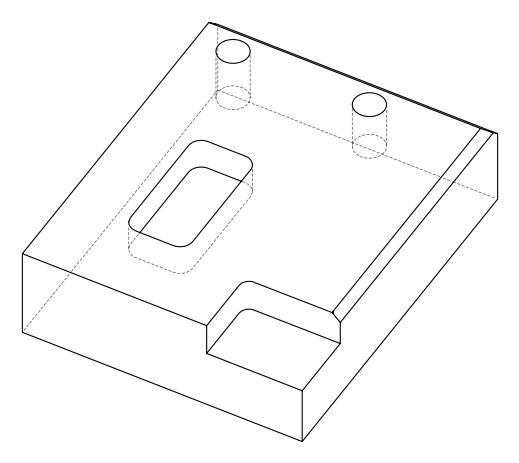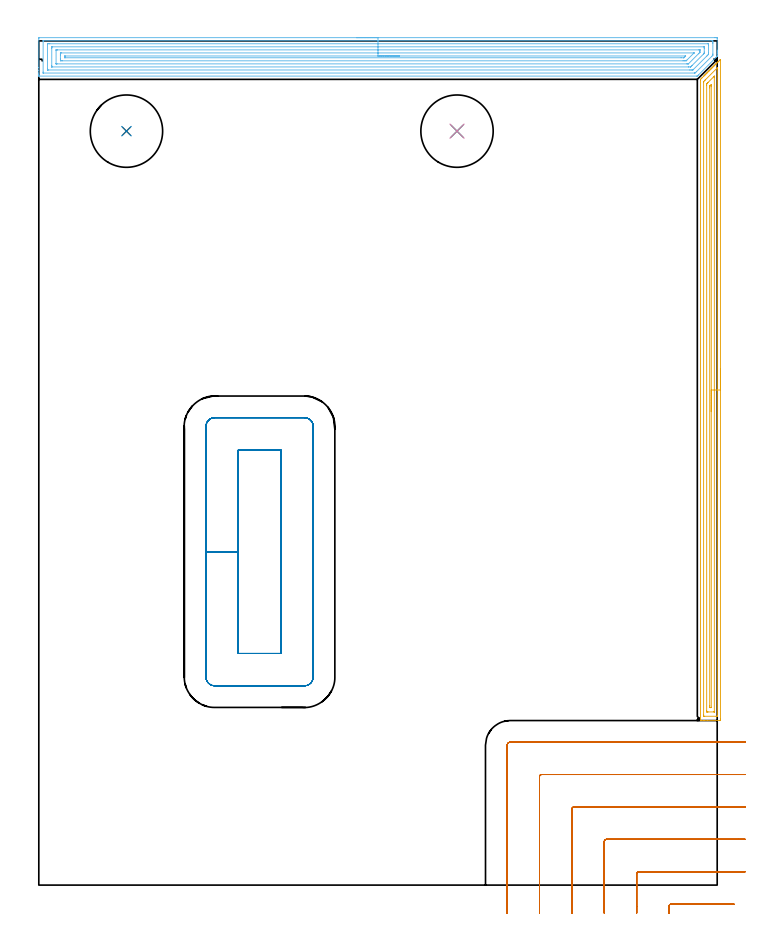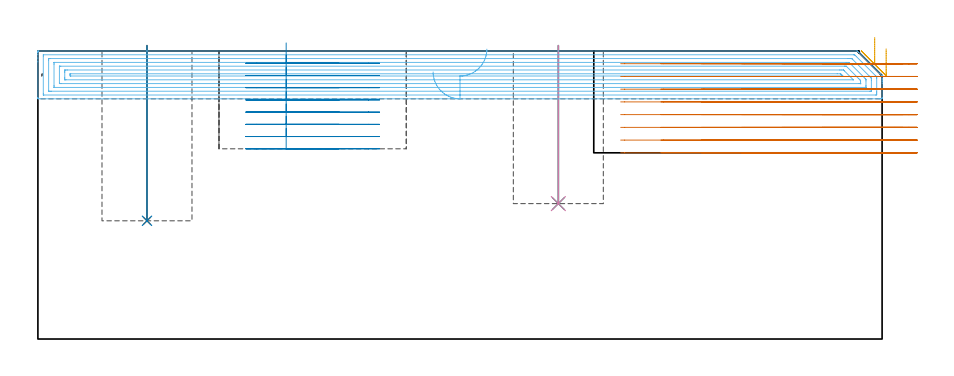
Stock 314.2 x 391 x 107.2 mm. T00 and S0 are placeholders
(PLAN: 8 operations, 5 tool changes, 51 min)
(1 INDEXABLE_INSERT_DRILL_BLIND_HOLE_FROM_SOLID | STEP1POCKET | NXT0302_014 | 0.26 min | 22824 mm3)
(2 DRILL_TO_ENLARGE_BLIND_HOLE | STEP1POCKET | UGT0301_383 | 0.26 min | 32847 mm3)
(3 INDEXABLE_INSERT_DRILL_BLIND_HOLE_FROM_SOLID_1 | STEP1POCKET_1 | NXT0302_014 | 0.24 min | 20503 mm3)
(4 DRILL_TO_ENLARGE_BLIND_HOLE_1 | STEP1POCKET_1 | UGT0301_383 | 0.24 min | 29527 mm3)
(5 AREA_MILL | FG_CHAMFER_SURFACE | UGT0205_001 | 9.84 min | 13425 mm3)
(6 AREA_MILL_1 | FG_CHAMFER_SURFACE_1 | UGT0205_001 | 17.7 min | 49296 mm3)
(7 MILL_CORNER_NOTCH_RECTANGULAR | CORNER_NOTCH_RECTANGULAR | UGT0201_094 | Follow Part, ap 5, ae 75% | 12.14 min | 308592 mm3)
(8 MILL_RECTANGULAR_POCKET | POCKET_RECTANGULAR_STRAIGHT | UGT0201_094 | Follow Part, ap 5, ae 75% | 10.31 min | 359710 mm3)
(TOOL NXT0302_014 | Index. Insert Drill 21.5mm [880-D2150L25-03] | D21.5 PA176 FL65 Z2)
(TOOL UGT0301_383 | Twist Drill Flat Bottom 33.5 mm | D33.5 PA180 FL175 Z2)
(TOOL UGT0205_001 | Chamfer Mill 20 x 3 x 45 deg. | D20 FL50 Z2)
(TOOL UGT0201_094 | End mill 20 mm | D20 FL38 Z4)
(OP 1 INDEXABLE_INSERT_DRILL_BLIND_HOLE_FROM_SOLID)
G17 G21 G94 G90
T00 M6
G54
G17 G0 G90 X40.6 Y349.2 S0 M3
G43 Z117.2 H1
G94 G81 G98 Z44. F250. R109.2
G80
M5
M2
(OP 2 DRILL_TO_ENLARGE_BLIND_HOLE)
G17 G21 G94 G90
T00 M6
G54
G17 G0 G90 X40.6 Y349.2 S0 M3
G43 Z117.2 H0
G94 G81 G98 Z44. F250. R109.2
G80
M5
M2
(OP 3 INDEXABLE_INSERT_DRILL_BLIND_HOLE_FROM_SOLID_1)
G17 G21 G94 G90
T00 M6
G54
G17 G0 G90 X193.7 Y349.2 S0 M3
G43 Z117.2 H1
G94 G81 G98 Z50.4 F250. R109.2
G80
M5
M2
(OP 4 DRILL_TO_ENLARGE_BLIND_HOLE_1)
G17 G21 G94 G90
T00 M6
G54
G17 G0 G90 X193.7 Y349.2 S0 M3
G43 Z117.2 H0
G94 G81 G98 Z50.4 F250. R109.2
G80
M5
M2
(OP 5 AREA_MILL)
G17 G21 G94 G90
T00 M6
G54
G17 G0 G90 X315.7 Y239.3 S1061 M3
G43 Z117.2 H0
Z108.
G94 G1 Y239.262 Z107.128 F250.
Y239.148 Z106.264
Y238.959 Z105.412
Y238.697 Z104.58
Y238.363 Z103.774
Y237.96 Z103.
Y237.492 Z102.264
Y236.96 Z101.572
Y236.371 Z100.929
Y235.728 Z100.34
Y235.036 Z99.808
Y234.3 Z99.34
Y233.526 Z98.937
Y232.72 Z98.603
Y231.888 Z98.341
Y231.036 Z98.152
Y230.172 Z98.038
Y229.3 Z98.
Y76.831
X315.697 Y76.524 Z98.002
X315.692 Y76.21 Z98.006
X315.374 Y76.2 Z98.324
X309.763 Z103.932
X308.346 Z105.35
X307.98 Z105.715
X306.983 Z106.717
X306.556 Y76.208 Z107.135
X306.503 Y76.21 Z107.188
X306.5 Y76.383 Z107.2
Y372.827
X306.505 Y373.203 Z107.191
X306.617 Y373.319 Z107.08
X307.089 Y373.791 Z106.607
X307.291 Y373.99 Z106.409
X307.319 Y374.019 Z106.381
X307.98 Y374.682 Z105.716
X308.046 Y374.746 Z105.653
X308.213 Y374.913 Z105.486
X308.278 Y374.979 Z105.419
X308.342 Y375.042 Z105.357
X308.511 Y375.212 Z105.188
X308.575 Y375.276 Z105.122
X308.638 Y375.338 Z105.061
X308.809 Y375.51 Z104.89
X308.872 Y375.573 Z104.825
X308.934 Y375.634 Z104.765
X309.107 Y375.808 Z104.592
X309.169 Y375.87 Z104.528
X309.23 Y375.93 Z104.469
X309.405 Y376.106 Z104.294
X309.466 Y376.167 Z104.231
X309.526 Y376.227 Z104.173
X309.703 Y376.404 Z103.996
X309.763 Y376.465 Z103.934
X309.822 Y376.523 Z103.877
X310.002 Y376.702 Z103.697
X310.06 Y376.762 Z103.637
X310.118 Y376.819 Z103.581
X310.3 Y377. Z103.399
X310.357 Y377.059 Z103.339
X310.415 Y377.115 Z103.284
X310.598 Y377.298 Z103.101
X310.654 Y377.356 Z103.042
X310.711 Y377.411 Z102.988
X310.896 Y377.596 Z102.803
X310.951 Y377.653 Z102.745
X311.007 Y377.707 Z102.692
X311.194 Y377.894 Z102.505
X311.249 Y377.95 Z102.448
X311.303 Y378.003 Z102.396
X311.492 Y378.192 Z102.207
X311.546 Y378.247 Z102.151
X311.599 Y378.299 Z102.1
X311.79 Y378.49 Z101.909
X311.843 Y378.544 Z101.854
X311.895 Y378.596 Z101.804
X312.088 Y378.789 Z101.611
X312.14 Y378.841 Z101.557
X312.191 Y378.892 Z101.508
X312.386 Y379.087 Z101.313
X312.437 Y379.138 Z101.26
X312.487 Y379.188 Z101.212
X312.684 Y379.385 Z101.015
X312.734 Y379.435 Z100.963
X312.783 Y379.484 Z100.915
X312.982 Y379.683 Z100.717
X313.031 Y379.732 Z100.666
X313.08 Y379.78 Z100.619
X313.28 Y379.981 Z100.419
X313.328 Y380.03 Z100.369
X313.376 Y380.076 Z100.323
X313.578 Y380.279 Z100.12
X313.625 Y380.327 Z100.072
X313.672 Y380.372 Z100.027
X313.877 Y380.577 Z99.822
X313.922 Y380.624 Z99.775
X313.968 Y380.668 Z99.731
X314.175 Y380.875 Z99.524
X314.219 Y380.921 Z99.478
X314.264 Y380.965 Z99.435
X314.473 Y381.173 Z99.226
X314.517 Y381.218 Z99.181
X315.111 Y381.812 Z98.587
X315.234 Y381.934 Z98.466
X315.367 Y382.067 Z98.332
X315.556 Y382.258 Z98.141
X315.669 Y382.366 Z98.029
X315.693 Y382.383 Z98.003
X315.699 Y382.366 Z97.999
X315.7 Y382.163 Z98.
Y229.3
X314.286 Z99.414
Y78.486
X314.284 Y78.353 Z99.416
X314.281 Y78.265 Z99.419
X314.278 Y78.208 Z99.422
X314.271 Y78.207 Z99.429
X314.219 Y78.204 Z99.481
X313.746 Y78.2 Z99.954
X308.397 Y78.201 Z105.303
X307.98 Y78.208 Z105.72
X307.928 Y78.21 Z105.772
X307.919 Y78.42 Z105.781
X307.916 Y78.553 Z105.784
X307.915 Y78.619 Z105.785
X307.914 Y78.685 Z105.786
X307.915 Y371.933 Z105.785
X307.916 Y371.997 Z105.784
X307.92 Y372.065 Z105.78
X307.928 Y372.166 Z105.772
X307.98 Y372.223 Z105.72
X308.279 Y372.527 Z105.421
X308.577 Y372.827 Z105.123
X308.724 Y372.975 Z104.976
X314.081 Y378.331 Z99.619
X314.219 Y378.467 Z99.481
X314.267 Y378.51 Z99.433
X314.276 Y378.517 Z99.424
X314.279 Y378.479 Z99.421
X314.283 Y378.392 Z99.417
X314.285 Y378.259 Z99.415
X314.286 Y378.192 Z99.414
Y229.3
X312.872 Z100.828
X312.871 Y80.299 Z100.829
X312.87 Y80.244 Z100.83
X312.868 Y80.219 Z100.832
X312.866 Y80.212 Z100.834
X312.85 Y80.21 Z100.85
X312.642 Y80.201 Z101.058
X309.97 Y80.2 Z103.73
X309.763 Y80.201 Z103.937
X309.556 Y80.205 Z104.144
X309.419 Y80.21 Z104.281
X309.335 Y80.219 Z104.365
X309.333 Y80.263 Z104.367
X309.331 Y80.408 Z104.369
X309.329 Y80.843 Z104.371
Y370.58
X309.331 Y371.038 Z104.369
X309.333 Y371.092 Z104.367
X309.335 Y371.116 Z104.365
X309.348 Y371.137 Z104.352
X309.415 Y371.21 Z104.285
X309.502 Y371.301 Z104.198
X309.763 Y371.564 Z103.937
X309.947 Y371.748 Z103.753
X312.625 Y374.426 Z101.075
X312.815 Y374.615 Z100.885
X312.835 Y374.633 Z100.865
X312.847 Y374.643 Z100.853
X312.862 Y374.651 Z100.838
X312.866 Y374.637 Z100.834
X312.868 Y374.615 Z100.832
X312.871 Y374.369 Z100.829
Y374.179
X312.872 Y229.3 Z100.828
X311.457 Z102.243
Y82.373
X311.456 Y82.286 Z102.244
X311.453 Y82.234 Z102.247
X311.451 Y82.211 Z102.249
X311.431 Y82.209 Z102.269
X311.321 Y82.204 Z102.379
X311.1 Y82.202 Z102.6
X310.879 Y82.204 Z102.821
X310.769 Y82.209 Z102.931
X310.749 Y82.211 Z102.951
X310.747 Y82.234 Z102.953
X310.745 Y82.285 Z102.955
X310.743 Y83.002 Z102.957
Y83.09
Y369.25
X310.747 Y369.967 Z102.953
X310.749 Y370.049 Z102.951
X310.754 Y370.093 Z102.946
X310.797 Y370.144 Z102.903
X310.87 Y370.217 Z102.83
X311.176 Y370.515 Z102.524
X311.45 Y370.768 Z102.25
X311.456 Y370.234 Z102.244
X311.457 Y370.144 Z102.243
Y229.3
Y228.428 Z102.281
Y227.564 Z102.395
Y226.712 Z102.583
Y225.88 Z102.846
Y225.074 Z103.18
Y224.3 Z103.582
Y223.564 Z104.051
Y222.872 Z104.582
Y222.229 Z105.172
Y221.64 Z105.815
Y221.108 Z106.507
Y220.64 Z107.243
Y220.237 Z108.016
Y219.903 Z108.822
Y219.641 Z109.654
Y219.452 Z110.506
Y219.338 Z111.371
Y219.3 Z112.243
G0 Z117.2
M5
M2
(OP 6 AREA_MILL_1)
G17 G21 G94 G90
T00 M6
G54
G17 G0 G90 X147.1 Y392.5 S1061 M3
G43 Z117.2 H0
Z99.4
G94 G1 X147.138 Z98.528 F250.
X147.252 Z97.664
X147.441 Z96.812
X147.703 Z95.98
X148.037 Z95.174
X148.44 Z94.4
X148.909 Z93.664
X149.44 Z92.972
X150.029 Z92.329
X150.672 Z91.74
X151.364 Z91.209
X152.1 Z90.74
X152.874 Z90.337
X153.68 Z90.003
X154.512 Z89.741
X155.364 Z89.552
X156.228 Z89.438
X157.1 Z89.4
X313.07
X313.571 Y392.499 Z89.401
X314.067 Y392.495 Z89.403
X314.191 Y392.492 Z89.406
X314.2 Y392.004 Z89.893
Y386.696 Z95.198
Y386.171 Z95.725
Y385.812 Z96.084
Y385.287 Z96.609
Y384.927 Z96.967
Y384.042 Z97.855
X314.198 Y383.909 Z97.989
X314.167 Y383.867 Z98.033
X313.459 Y383.158 Z98.74
X305.496 Y375.196 Z106.704
X305.098 Y374.799 Z107.098
X305.002 Y374.706 Z107.192
X304.63 Y374.7 Z107.2
X0.182
X0.008 Y374.703 Z107.188
X0. Y374.722 Z107.169
Y375.103 Z106.796
Y375.361 Z106.538
Y376.081 Z105.814
Y377.325 Z104.572
Y378.735 Z103.161
Y392.004 Z89.894
X0.002 Y392.269 Z89.629
X0.01 Y392.492 Z89.406
X0.235 Y392.499 Z89.399
X157.1 Y392.5 Z89.4
Y391.086 Z90.814
X311.817 Y391.085 Z90.815
X312.187 Y391.079 Z90.821
X312.191 Y390.96 Z90.94
X312.198 Y390.709 Z91.191
X312.2 Y390.235 Z91.665
Y389.822 Z92.078
X312.199 Y384.927 Z96.973
X312.197 Y384.517 Z97.383
X312.19 Y384.397 Z97.503
X312.183 Y384.344 Z97.556
X311.838 Y383.988 Z97.912
X304.63 Y376.78 Z105.12
X304.276 Y376.431 Z105.469
X304.09 Y376.252 Z105.648
X303.946 Y376.121 Z105.779
X303.736 Y376.115 Z105.785
X303.701
X2.095
X2.041 Y376.116 Z105.784
X2.016 Y376.118 Z105.782
X2.01 Y376.12 Z105.78
X2.008 Y376.141 Z105.76
X2.001 Y376.554 Z105.346
Y390.646 Z91.254
X2.008 Y391.06 Z90.84
X2.01 Y391.08 Z90.82
X2.016 Y391.082 Z90.818
X2.041 Y391.084 Z90.816
X2.095 Y391.085 Z90.815
X2.202 Y391.086 Z90.814
X157.1
Y389.671 Z92.229
X309.67
X309.995 Y389.669 Z92.231
X310.103 Y389.668 Z92.232
X310.18 Y389.665 Z92.235
X310.19 Y389.553 Z92.347
X310.196 Y389.35 Z92.55
X310.199 Y389.148 Z92.752
Y385.609 Z96.291
X310.192 Y384.927 Z96.973
X310.19 Y384.827 Z97.073
X310.156 Y384.767 Z97.133
X309.995 Y384.597 Z97.303
X309.717 Y384.317 Z97.583
X309.443 Y384.042 Z97.858
X303.25 Y377.85 Z104.05
X303.045 Y377.649 Z104.251
X302.972 Y377.582 Z104.318
X302.918 Y377.535 Z104.365
X302.842 Y377.534 Z104.366
X302.271 Y377.53 Z104.37
X301.948 Y377.529 Z104.371
X301.378 Y377.528 Z104.372
X4.53 Y377.529 Z104.371
X4.205 Y377.531 Z104.369
X4.097 Y377.532 Z104.368
X4.02 Y377.535 Z104.365
X4.01 Y377.647 Z104.253
X4.004 Y377.85 Z104.05
X4.001 Y378.052 Z103.848
Y389.35 Z92.55
X4.002 Y389.551 Z92.349
X4.007 Y389.62 Z92.28
X4.012 Y389.665 Z92.235
X4.044 Y389.666 Z92.234
X4.205 Y389.669 Z92.231
X4.775 Y389.671 Z92.229
X5.099
X157.1
Y388.257 Z93.643
X308.074
X308.129 Y388.256 Z93.644
X308.167 Y388.253 Z93.647
X308.184 Y388.251 Z93.649
X308.19 Y388.237 Z93.663
X308.194 Y388.021 Z93.879
X308.2 Y387.587 Z94.313
Y385.818 Z96.082
X308.193 Y385.373 Z96.527
X308.19 Y385.265 Z96.635
X308.137 Y385.197 Z96.703
X308.038 Y385.093 Z96.807
X307.877 Y384.927 Z96.973
X302.571 Y379.619 Z102.281
X302.26 Y379.31 Z102.59
X301.948 Y379.002 Z102.898
X301.89 Y378.95 Z102.95
X301.842 Y378.948 Z102.952
X301.735 Y378.945 Z102.955
X301.054 Y378.943 Z102.957
X300.843
X6.126
X6.072 Y378.944 Z102.956
X6.033 Y378.947 Z102.953
X6.016 Y378.949 Z102.951
X6.01 Y378.963 Z102.937
X6.006 Y379.179 Z102.721
X6. Y379.613 Z102.287
Y387.574 Z94.326
X6.006 Y388.02 Z93.88
X6.01 Y388.238 Z93.662
X6.019 Y388.251 Z93.649
X6.047 Y388.253 Z93.647
X6.106 Y388.256 Z93.644
X6.204 Y388.257 Z93.643
X157.1
Y386.843 Z95.057
X305.673
X305.97 Y386.841 Z95.059
X306.167 Y386.838 Z95.062
X306.193 Y386.836 Z95.064
X306.195 Y386.834 Z95.066
X306.198 Y386.82 Z95.08
X306.199 Y386.792 Z95.108
X306.2 Y386.696 Z95.204
X306.199 Y386.029 Z95.871
X306.194 Y385.812 Z96.088
X306.19 Y385.729 Z96.171
X306.181 Y385.691 Z96.209
X306.151 Y385.658 Z96.242
X306.05 Y385.551 Z96.349
X305.921 Y385.419 Z96.481
X305.524 Y385.022 Z96.878
X301.005 Y380.504 Z101.396
X300.908 Y380.413 Z101.487
X300.867 Y380.377 Z101.523
X300.835 Y380.364 Z101.536
X300.753 Y380.362 Z101.538
X300.456 Y380.358 Z101.542
X300.308 Y380.357 Z101.543
X300.159
X8.527
X8.231 Y380.359 Z101.541
X8.033 Y380.362 Z101.538
X8.008 Y380.364 Z101.536
X8.005 Y380.366 Z101.534
X8.002 Y380.38 Z101.52
X8.001 Y380.408 Z101.492
X8. Y380.504 Z101.396
X8.001 Y386.696 Z95.204
X8.003 Y386.78 Z95.12
X8.006 Y386.821 Z95.079
X8.009 Y386.835 Z95.065
X8.082 Y386.837 Z95.063
X8.379 Y386.842 Z95.058
X8.528 Y386.843 Z95.057
X8.676
X157.1
Y385.429 Z96.471
X303.355 Y385.428 Z96.472
X303.416 Y385.426 Z96.474
X303.454 Y385.423 Z96.477
X303.461 Y385.421 Z96.479
X303.456 Y385.412 Z96.488
X303.417 Y385.368 Z96.532
X303.355 Y385.304 Z96.596
X300.159 Y382.107 Z99.793
X299.914 Y381.868 Z100.032
X299.843 Y381.801 Z100.099
X299.816 Y381.778 Z100.122
X299.767 Y381.776 Z100.124
X299.265 Y381.773 Z100.127
X298.878 Y381.771 Z100.129
X298.371
X10.971
X10.464 Y381.774 Z100.126
X10.07 Y381.778 Z100.122
X10.01 Y381.781 Z100.119
X10.004 Y381.843 Z100.057
X10.001 Y382.273 Z99.627
X10. Y382.732 Z99.168
Y384.501 Z97.399
X10.001 Y384.927 Z96.973
X10.002 Y385.384 Z96.516
X10.008 Y385.415 Z96.485
X10.012 Y385.422 Z96.478
X10.021 Y385.424 Z96.476
X10.084 Y385.427 Z96.473
X10.211 Y385.429 Z96.472
X10.464 Z96.471
X157.1
Y384.015 Z97.885
X299.294 Y384.014 Z97.886
X299.595 Y384.004 Z97.896
X299.558 Y383.962 Z97.938
X299.455 Y383.854 Z98.046
X299.365 Y383.762 Z98.138
X299.265 Y383.662 Z98.238
X299.009 Y383.41 Z98.49
X298.812 Y383.219 Z98.681
X298.786 Y383.195 Z98.705
X298.764 Y383.192 Z98.708
X298.713 Y383.188 Z98.712
X298.609 Y383.186 Z98.714
X297.477 Y383.185 Z98.715
X12.224 Y383.186 Z98.714
X12.046 Y383.191 Z98.709
X12.01 Y383.192 Z98.708
X12.006 Y383.217 Z98.683
X12.002 Y383.246 Z98.654
X12.001 Y383.276 Z98.624
X12. Y383.407 Z98.493
X12.001 Y383.569 Z98.331
X12.003 Y383.725 Z98.175
X12.009 Y383.897 Z98.003
X12.015 Y384.008 Z97.892
X12.033 Y384.01 Z97.89
X12.252 Y384.015 Z97.885
X157.1
X157.972 Z97.923
X158.837 Z98.037
X159.688 Z98.226
X160.52 Z98.488
X161.326 Z98.822
X162.1 Z99.225
X162.836 Z99.694
X163.528 Z100.225
X164.171 Z100.814
X164.76 Z101.457
X165.292 Z102.15
X165.76 Z102.885
X166.163 Z103.659
X166.497 Z104.465
X166.759 Z105.297
X166.948 Z106.149
X167.062 Z107.014
X167.1 Z107.885
G0 Z117.2
M5
M2
(OP 7 MILL_CORNER_NOTCH_RECTANGULAR)
G17 G21 G94 G90
T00 M6
G54
G17 G0 G90 X321.95 Y-8.8 S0 M3
G43 Z117.2 H0
Z102.462
G94 G1 X318.95 F250.
X292.894 F500.
G3 X291.9 Y-9.794 R1.
G2 X291.9 Y-10. R75.
G1 Y-13. F250.
G0 Z117.2
X327.2 Y6.2
Z102.462
G1 X324.2
X277.894 F500.
G3 X276.9 Y5.206 R1.
G1 Y-10.
Y-13. F250.
G0 Z117.2
X327.2 Y21.2
Z102.462
G1 X324.2
X262.895 F500.
G3 X261.9 Y20.205 R1.
G1 Y-10.
Y-13. F250.
G0 Z117.2
X327.2 Y36.2
Z102.462
G1 X324.2
X247.895 F500.
G3 X246.9 Y35.205 R1.
G1 Y-10.
Y-13. F250.
G0 Z117.2
X327.2 Y51.2
Z102.462
G1 X324.2
X232.895 F500.
G3 X231.9 Y50.205 R1.
G1 Y-10.
Y-13. F250.
G0 Z117.2
X327.2 Y66.2
Z102.462
G1 X324.2
X218.4 F500.
G3 X216.9 Y64.7 R1.5
G1 Y-10.
Y-13. F250.
G0 Z117.2
X321.95 Y-8.8
Z97.725
G1 X318.95
X292.894 F500.
G3 X291.9 Y-9.794 R1.
G2 X291.9 Y-10. R75.
G1 Y-13. F250.
G0 Z117.2
X327.2 Y6.2
Z97.725
G1 X324.2
X277.894 F500.
G3 X276.9 Y5.206 R1.
G1 Y-10.
Y-13. F250.
G0 Z117.2
X327.2 Y21.2
Z97.725
G1 X324.2
X262.895 F500.
G3 X261.9 Y20.205 R1.
G1 Y-10.
Y-13. F250.
G0 Z117.2
X327.2 Y36.2
Z97.725
G1 X324.2
X247.895 F500.
G3 X246.9 Y35.205 R1.
G1 Y-10.
Y-13. F250.
G0 Z117.2
X327.2 Y51.2
Z97.725
G1 X324.2
X232.895 F500.
G3 X231.9 Y50.205 R1.
G1 Y-10.
Y-13. F250.
G0 Z117.2
X327.2 Y66.2
Z97.725
G1 X324.2
X218.4 F500.
G3 X216.9 Y64.7 R1.5
G1 Y-10.
Y-13. F250.
G0 Z117.2
X321.95 Y-8.8
Z92.987
G1 X318.95
X292.894 F500.
G3 X291.9 Y-9.794 R1.
G2 X291.9 Y-10. R75.
G1 Y-13. F250.
G0 Z117.2
X327.2 Y6.2
Z92.987
G1 X324.2
X277.894 F500.
G3 X276.9 Y5.206 R1.
G1 Y-10.
Y-13. F250.
G0 Z117.2
X327.2 Y21.2
Z92.987
G1 X324.2
X262.895 F500.
G3 X261.9 Y20.205 R1.
G1 Y-10.
Y-13. F250.
G0 Z117.2
X327.2 Y36.2
Z92.987
G1 X324.2
X247.895 F500.
G3 X246.9 Y35.205 R1.
G1 Y-10.
Y-13. F250.
G0 Z117.2
X327.2 Y51.2
Z92.987
G1 X324.2
X232.895 F500.
G3 X231.9 Y50.205 R1.
G1 Y-10.
Y-13. F250.
G0 Z117.2
X327.2 Y66.2
Z92.987
G1 X324.2
X218.4 F500.
G3 X216.9 Y64.7 R1.5
G1 Y-10.
Y-13. F250.
G0 Z117.2
X321.95 Y-8.8
Z88.25
G1 X318.95
X292.894 F500.
G3 X291.9 Y-9.794 R1.
G2 X291.9 Y-10. R75.
G1 Y-13. F250.
G0 Z117.2
X327.2 Y6.2
Z88.25
G1 X324.2
X277.894 F500.
G3 X276.9 Y5.206 R1.
G1 Y-10.
Y-13. F250.
G0 Z117.2
X327.2 Y21.2
Z88.25
G1 X324.2
X262.895 F500.
G3 X261.9 Y20.205 R1.
G1 Y-10.
Y-13. F250.
G0 Z117.2
X327.2 Y36.2
Z88.25
G1 X324.2
X247.895 F500.
G3 X246.9 Y35.205 R1.
G1 Y-10.
Y-13. F250.
G0 Z117.2
X327.2 Y51.2
Z88.25
G1 X324.2
X232.895 F500.
G3 X231.9 Y50.205 R1.
G1 Y-10.
Y-13. F250.
G0 Z117.2
X327.2 Y66.2
Z88.25
G1 X324.2
X218.4 F500.
G3 X216.9 Y64.7 R1.5
G1 Y-10.
Y-13. F250.
G0 Z117.2
X321.95 Y-8.8
Z83.512
G1 X318.95
X292.894 F500.
G3 X291.9 Y-9.794 R1.
G2 X291.9 Y-10. R75.
G1 Y-13. F250.
G0 Z117.2
X327.2 Y6.2
Z83.512
G1 X324.2
X277.894 F500.
G3 X276.9 Y5.206 R1.
G1 Y-10.
Y-13. F250.
G0 Z117.2
X327.2 Y21.2
Z83.512
G1 X324.2
X262.895 F500.
G3 X261.9 Y20.205 R1.
G1 Y-10.
Y-13. F250.
G0 Z117.2
X327.2 Y36.2
Z83.512
G1 X324.2
X247.895 F500.
G3 X246.9 Y35.205 R1.
G1 Y-10.
Y-13. F250.
G0 Z117.2
X327.2 Y51.2
Z83.512
G1 X324.2
X232.895 F500.
G3 X231.9 Y50.205 R1.
G1 Y-10.
Y-13. F250.
G0 Z117.2
X327.2 Y66.2
Z83.512
G1 X324.2
X218.4 F500.
G3 X216.9 Y64.7 R1.5
G1 Y-10.
Y-13. F250.
G0 Z117.2
X321.95 Y-8.8
Z78.775
G1 X318.95
X292.894 F500.
G3 X291.9 Y-9.794 R1.
G2 X291.9 Y-10. R75.
G1 Y-13. F250.
G0 Z117.2
X327.2 Y6.2
Z78.775
G1 X324.2
X277.894 F500.
G3 X276.9 Y5.206 R1.
G1 Y-10.
Y-13. F250.
G0 Z117.2
X327.2 Y21.2
Z78.775
G1 X324.2
X262.895 F500.
G3 X261.9 Y20.205 R1.
G1 Y-10.
Y-13. F250.
G0 Z117.2
X327.2 Y36.2
Z78.775
G1 X324.2
X247.895 F500.
G3 X246.9 Y35.205 R1.
G1 Y-10.
Y-13. F250.
G0 Z117.2
X327.2 Y51.2
Z78.775
G1 X324.2
X232.895 F500.
G3 X231.9 Y50.205 R1.
G1 Y-10.
Y-13. F250.
G0 Z117.2
X327.2 Y66.2
Z78.775
G1 X324.2
X218.4 F500.
G3 X216.9 Y64.7 R1.5
G1 Y-10.
Y-13. F250.
G0 Z117.2
X321.95 Y-8.8
Z74.037
G1 X318.95
X292.894 F500.
G3 X291.9 Y-9.794 R1.
G2 X291.9 Y-10. R75.
G1 Y-13. F250.
G0 Z117.2
X327.2 Y6.2
Z74.037
G1 X324.2
X277.894 F500.
G3 X276.9 Y5.206 R1.
G1 Y-10.
Y-13. F250.
G0 Z117.2
X327.2 Y21.2
Z74.037
G1 X324.2
X262.895 F500.
G3 X261.9 Y20.205 R1.
G1 Y-10.
Y-13. F250.
G0 Z117.2
X327.2 Y36.2
Z74.037
G1 X324.2
X247.895 F500.
G3 X246.9 Y35.205 R1.
G1 Y-10.
Y-13. F250.
G0 Z117.2
X327.2 Y51.2
Z74.037
G1 X324.2
X232.895 F500.
G3 X231.9 Y50.205 R1.
G1 Y-10.
Y-13. F250.
G0 Z117.2
X327.2 Y66.2
Z74.037
G1 X324.2
X218.4 F500.
G3 X216.9 Y64.7 R1.5
G1 Y-10.
Y-13. F250.
G0 Z117.2
X321.95 Y-8.8
Z69.3
G1 X318.95
X292.894 F500.
G3 X291.9 Y-9.794 R1.
G2 X291.9 Y-10. R75.
G1 Y-13. F250.
G0 Z117.2
X327.2 Y6.2
Z69.3
G1 X324.2
X277.894 F500.
G3 X276.9 Y5.206 R1.
G1 Y-10.
Y-13. F250.
G0 Z117.2
X327.2 Y21.2
Z69.3
G1 X324.2
X262.895 F500.
G3 X261.9 Y20.205 R1.
G1 Y-10.
Y-13. F250.
G0 Z117.2
X327.2 Y36.2
Z69.3
G1 X324.2
X247.895 F500.
G3 X246.9 Y35.205 R1.
G1 Y-10.
Y-13. F250.
G0 Z117.2
X327.2 Y51.2
Z69.3
G1 X324.2
X232.895 F500.
G3 X231.9 Y50.205 R1.
G1 Y-10.
Y-13. F250.
G0 Z117.2
X327.2 Y66.2
Z69.3
G1 X324.2
X218.4 F500.
G3 X216.9 Y64.7 R1.5
G1 Y-10.
Y-13. F250.
G0 Z117.2
M5
M2
(OP 8 MILL_RECTANGULAR_POCKET)
G17 G21 G94 G90
T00 M6
G54
G17 G0 G90 X92.4 Y182.577 S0 M3
G43 Z117.2 H0
Z110.2
G94 G1 Y154.4 Z102.65 F250.
Y107.3 F500.
X112.1
Y201.5
X92.4
Y154.4
X77.4
Y96.4
G3 X81.5 Y92.3 R4.1
G1 X123.
G3 X127.1 Y96.4 R4.1
G1 Y212.4
G3 X123. Y216.5 R4.1
G1 X81.5
G3 X77.4 Y212.4 R4.1
G1 Y154.4
Y153.4
G0 X92.4 Y182.577 Z105.65
G1 Y154.4 Z98.1 F250.
Y107.3 F500.
X112.1
Y201.5
X92.4
Y154.4
X77.4
Y96.4
G3 X81.5 Y92.3 R4.1
G1 X123.
G3 X127.1 Y96.4 R4.1
G1 Y212.4
G3 X123. Y216.5 R4.1
G1 X81.5
G3 X77.4 Y212.4 R4.1
G1 Y154.4
Y153.4
G0 X92.4 Y182.577 Z101.1
G1 Y154.4 Z93.55 F250.
Y107.3 F500.
X112.1
Y201.5
X92.4
Y154.4
X77.4
Y96.4
G3 X81.5 Y92.3 R4.1
G1 X123.
G3 X127.1 Y96.4 R4.1
G1 Y212.4
G3 X123. Y216.5 R4.1
G1 X81.5
G3 X77.4 Y212.4 R4.1
G1 Y154.4
Y153.4
G0 X92.4 Y182.577 Z96.55
G1 Y154.4 Z89. F250.
Y107.3 F500.
X112.1
Y201.5
X92.4
Y154.4
X77.4
Y96.4
G3 X81.5 Y92.3 R4.1
G1 X123.
G3 X127.1 Y96.4 R4.1
G1 Y212.4
G3 X123. Y216.5 R4.1
G1 X81.5
G3 X77.4 Y212.4 R4.1
G1 Y154.4
Y153.4
G0 X92.4 Y182.577 Z92.
G1 Y154.4 Z84.45 F250.
Y107.3 F500.
X112.1
Y201.5
X92.4
Y154.4
X77.4
Y96.4
G3 X81.5 Y92.3 R4.1
G1 X123.
G3 X127.1 Y96.4 R4.1
G1 Y212.4
G3 X123. Y216.5 R4.1
G1 X81.5
G3 X77.4 Y212.4 R4.1
G1 Y154.4
Y153.4
G0 X92.4 Y182.577 Z87.45
G1 Y154.4 Z79.9 F250.
Y107.3 F500.
X112.1
Y201.5
X92.4
Y154.4
X77.4
Y96.4
G3 X81.5 Y92.3 R4.1
G1 X123.
G3 X127.1 Y96.4 R4.1
G1 Y212.4
G3 X123. Y216.5 R4.1
G1 X81.5
G3 X77.4 Y212.4 R4.1
G1 Y154.4
Y153.4
G0 X92.4 Y182.577 Z82.9
G1 Y154.4 Z75.35 F250.
Y107.3 F500.
X112.1
Y201.5
X92.4
Y154.4
X77.4
Y96.4
G3 X81.5 Y92.3 R4.1
G1 X123.
G3 X127.1 Y96.4 R4.1
G1 Y212.4
G3 X123. Y216.5 R4.1
G1 X81.5
G3 X77.4 Y212.4 R4.1
G1 Y154.4
Y153.4
G0 X92.4 Y182.577 Z78.35
G1 Y154.4 Z70.8 F250.
Y107.3 F500.
X112.1
Y201.5
X92.4
Y154.4
X77.4
Y96.4
G3 X81.5 Y92.3 R4.1
G1 X123.
G3 X127.1 Y96.4 R4.1
G1 Y212.4
G3 X123. Y216.5 R4.1
G1 X81.5
G3 X77.4 Y212.4 R4.1
G1 Y154.4
Y153.4
G0 Z117.2
M5
M2
